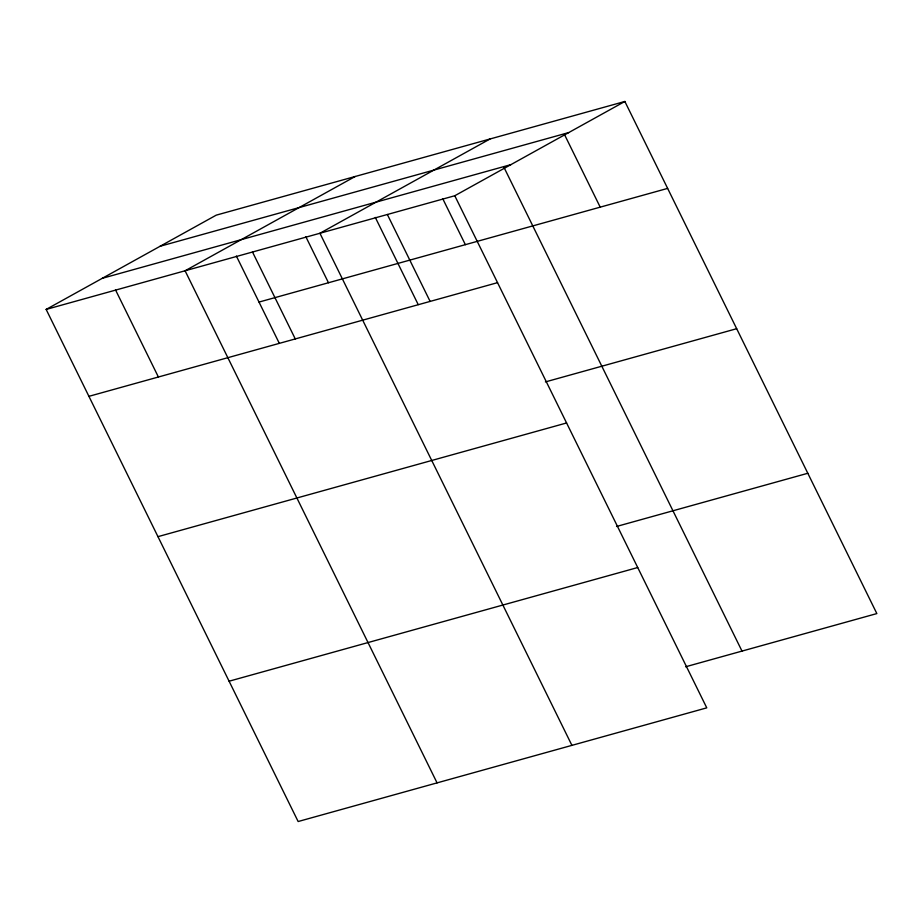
<?xml version="1.0" encoding="UTF-8"?>
<svg xmlns="http://www.w3.org/2000/svg" width="923" height="923" viewBox="0 0 923 923"><rect width="100%" height="100%" fill="white"/><g stroke="black" fill="none" stroke-linecap="round" stroke-linejoin="round"><path stroke-width="1.38" d="M46.15 309.424L454.774 195.745L706.764 707.849L298.141 821.528L46.15 309.424L216.236 215.151L624.859 101.472L876.85 613.576L685.593 666.787M355.17 176.501L185.085 270.774L437.064 782.877M490.021 138.992L319.923 233.254L571.914 745.357M454.774 195.745L624.859 101.472M160.106 246.256L568.73 132.577M102.28 278.308L510.904 164.629M259.005 302.075L667.629 188.396M88.92 396.336L497.543 282.657M545.412 381.914L736.669 328.703M157.96 536.655L566.584 422.965M616.552 526.479L807.81 473.268M229.1 681.209L637.712 567.53M564.357 134.297L600.204 207.144M503.854 167.109L742 651.096M442.717 198.653L465.365 244.664M387.348 214.494L430.118 301.417M375.303 217.401L418.211 304.613M305.836 236.726L328.473 282.75M252.498 252.014L295.268 338.926M236.369 256.052L279.277 343.264M115.617 290.099L158.387 377.011"/></g></svg>
